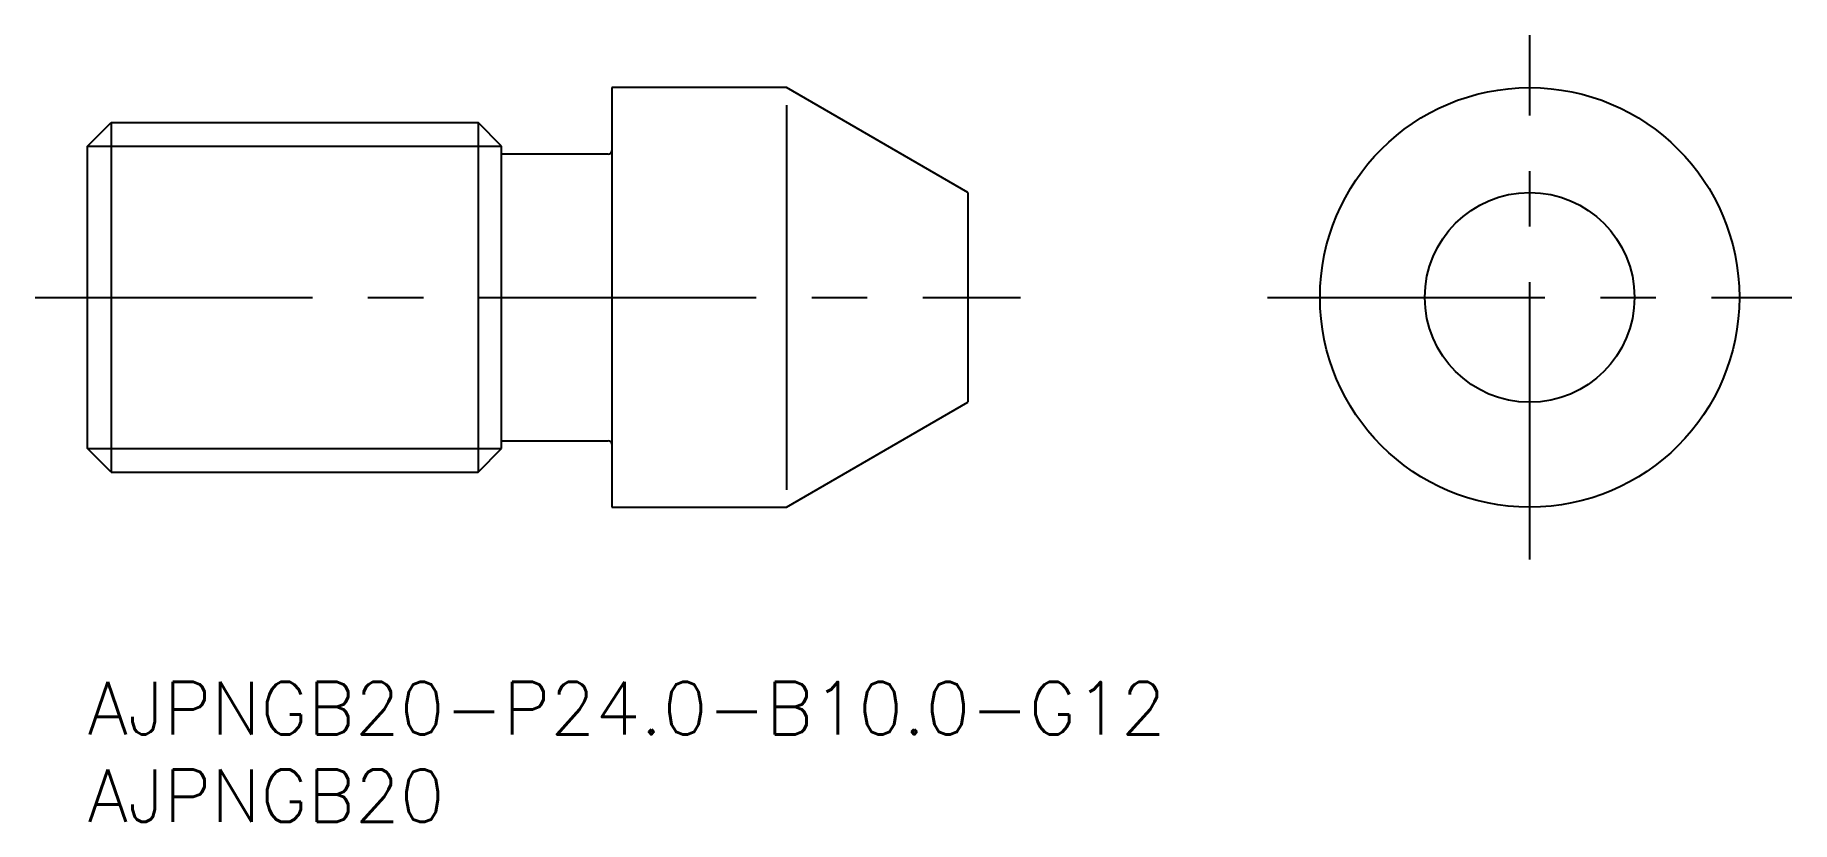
# Model space of a CAD drawing. Extents: x -3 to 98, y -8 to 37.
import ezdxf

# ---------------------------------------------------------------- set-up
doc = ezdxf.new("R2010")
doc.units = 0
doc.header["$LTSCALE"] = 0.5
doc.linetypes.add('CENTER', pattern=[50.8, 31.75, -6.35, 6.35, -6.35])
doc.layers.get('0').update_dxf_attribs({"linetype": 'CONTINUOUS'})
for name, color, linetype in [('MSM_CENTER', 1, 'CENTER'), ('MSM_CONTINUOUS', 7, 'CONTINUOUS'), ('MSM_NARROW', 5, 'CONTINUOUS'), ('MSM_PART_NUMBER', 7, 'CONTINUOUS')]:
    doc.layers.add(name, color=color, linetype=linetype)
doc.styles.get("Standard").update_dxf_attribs({"font": 'txt.shx', "height": 1, "bigfont": 'bigfont.shx'})

# ---------------------------------------------------------------- blocks, each defined once
blk = doc.blocks.new('*U13')
at = {"layer": 'MSM_PART_NUMBER'}
blk.add_text('AJPNGB20-P24.0-B10.0-G12', height=3, dxfattribs=at).set_placement((0, -3))
blk = doc.blocks.new('*U14')
at = {"layer": 'MSM_PART_NUMBER'}
blk.add_text('AJPNGB20', height=3, dxfattribs=at).set_placement((0, -8))

msp = doc.modelspace()

# ---------------------------------------------------------------- linework, layer by layer
msp.add_circle((82.54, 22), 6)
at = {"layer": 'MSM_CENTER'}
for p, q in [((82.54, 7), (82.54, 37)), ((-3, 22), (53.39, 22)), ((67.54, 22), (97.54, 22))]:
    msp.add_line(p, q, dxfattribs=at)
at = {"layer": 'MSM_CONTINUOUS'}
for p, q in [((40, 34), (30, 34)), ((30, 34), (30, 10)), ((50.39, 28), (40, 34)), ((0, 30.65), (1.35, 32)), ((1.35, 32), (22.35, 32)), ((1.35, 32), (1.35, 12)), ((23.7, 30.65), (22.35, 32)), ((22.35, 32), (22.35, 12)), ((0, 13.35), (0, 30.65)), ((23.7, 13.35), (23.7, 30.65)), ((29.8, 30.2), (23.7, 30.2)), ((50.39, 28), (50.39, 16)), ((40, 10), (50.39, 16)), ((1.35, 12), (0, 13.35)), ((22.35, 12), (23.7, 13.35)), ((23.7, 13.8), (29.8, 13.8)), ((1.35, 12), (22.35, 12)), ((30, 10), (40, 10))]:
    msp.add_line(p, q, dxfattribs=at)
msp.add_circle((82.54, 22), 12, dxfattribs=at)
for centre, start, end in [((29.8, 30.4), 270, 0), ((29.8, 13.6), 0, 90)]:
    msp.add_arc(centre, 0.2, start, end, dxfattribs=at)
at = {"layer": 'MSM_NARROW'}
for p, q in [((40, 33), (40, 11)), ((0, 30.65), (23.7, 30.65)), ((0, 13.35), (23.7, 13.35))]:
    msp.add_line(p, q, dxfattribs=at)

# ---------------------------------------------------------------- block references
for name in ['*U13', '*U14']:
    msp.add_blockref(name, (0, 0))

doc.saveas('drawing.dxf')
